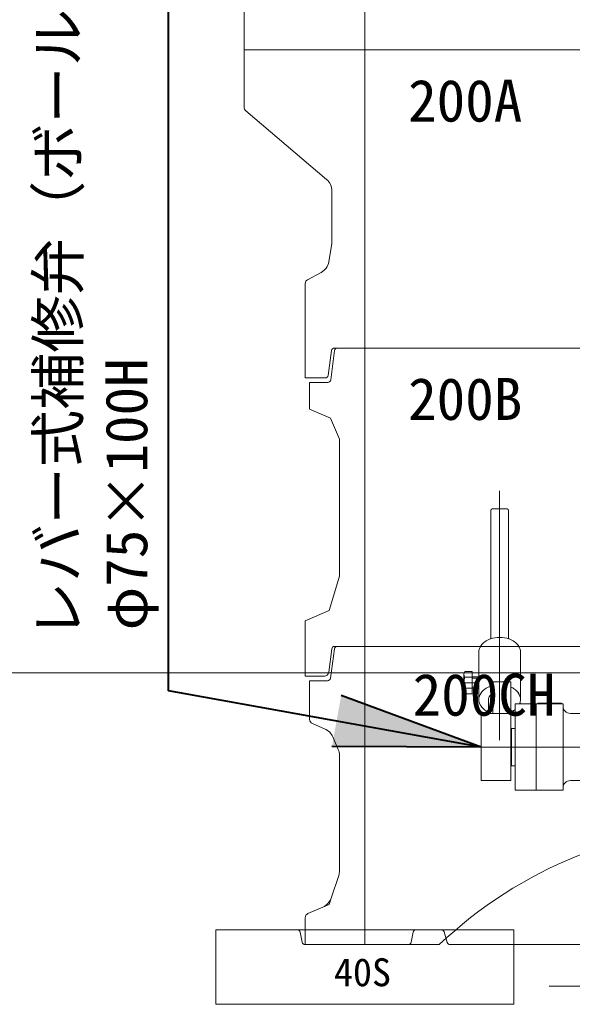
# Model space of a CAD drawing. Units: millimetres at full size, sheet at 1:20; details may follow other scales. Extents: x -5952 to 5966, y -3160 to 3160.
# Drawn here: x -1165 to -795, y 1790 to 2450 of the extents above; entities that cross this region are included whole.
import ezdxf
from ezdxf.enums import TextEntityAlignment as Align

# ---------------------------------------------------------------- set-up
doc = ezdxf.new("R2010")
doc.units = ezdxf.units.MM
doc.header["$LTSCALE"] = 20
for name, color, linetype, lineweight in [('0-5_TEMP01', 3, 'Continuous', 18), ('0-7_躯体', 7, 'Continuous', 9), ('0-C_寸法', 1, 'Continuous', 40), ('1-1_補修弁', 7, 'Continuous', 9)]:
    doc.layers.add(name, color=color, linetype=linetype, lineweight=lineweight)
doc.layers.add('0-D_注釈', color=1, linetype='Continuous')
doc.styles.add('ＭＳ ゴシック', font='')
doc.styles.get('ＭＳ ゴシック').set_extended_font_data('MS Gothic')

msp = doc.modelspace()

# ---------------------------------------------------------------- linework, layer by layer
at = {"layer": '0-5_TEMP01'}
for p, q in [((-1014.76, 2429.98), (-352.76, 2429.98)), ((-843.27, 1967.04), (-843.27, 2134.23)), ((-3243.76, 2012.18), (-111.07, 2012.18)), ((-868.63, 2005.62), (-857.27, 2005.62)), ((-871.27, 1962.48), (-608.77, 1962.48)), ((-833.76, 1829.98), (-533.76, 1829.98)), ((-810.12, 1802.18), (-568.51, 1802.18))]:
    msp.add_line(p, q, dxfattribs=at)
at = {"layer": '0-7_躯体'}
for p, q in [((-1014.76, 2479.98), (-1014.76, 2429.98)), ((-933.76, 2479.98), (-933.76, 2429.98)), ((-1014.76, 2429.98), (-683.76, 2429.98)), ((-1014.76, 2429.98), (-1014.76, 2391.39)), ((-933.76, 2429.98), (-933.76, 2229.98)), ((-1013.69, 2389.09), (-959.37, 2342.98)), ((-955.77, 2335.3), (-955.77, 2301.81)), ((-955.9, 2300.16), (-957.95, 2287.85)), ((-963.12, 2280.66), (-972.18, 2275.83)), ((-973.77, 2273.19), (-973.77, 2229.98)), ((-973.77, 2229.98), (-973.77, 2209.99)), ((-956.01, 2228.26), (-958.33, 2211.7)), ((-956.54, 2208.72), (-953.99, 2228.24)), ((-954.03, 2229.98), (-683.76, 2229.98)), ((-933.76, 2229.98), (-933.76, 2029.98)), ((-973.77, 2209.99), (-960.31, 2209.99)), ((-970.76, 2206.99), (-958.52, 2206.99)), ((-970.76, 2206.99), (-970.76, 2188.98)), ((-970.76, 2188.98), (-956.77, 2182.98)), ((-956.77, 2182.98), (-950.76, 2168.99)), ((-950.76, 2168.99), (-950.76, 2076.99)), ((-957.76, 2053.99), (-950.76, 2076.99)), ((-973.77, 2046.99), (-957.76, 2053.99)), ((-973.77, 2046.99), (-973.77, 2009.99)), ((-955.99, 2028.23), (-957.94, 2012.61)), ((-954.01, 2028.26), (-956.75, 2008.71)), ((-954, 2029.98), (-683.76, 2029.98)), ((-933.76, 2029.98), (-933.76, 1829.98)), ((-960.91, 2009.99), (-973.77, 2009.99)), ((-970.76, 2006.98), (-970.76, 1980.96)), ((-958.74, 2006.98), (-970.76, 2006.98)), ((-958.74, 2006.98), (-970.76, 2006.98)), ((-968.95, 1978.21), (-960.44, 1974.56)), ((-955.19, 1969.3), (-951.57, 1960.87)), ((-950.76, 1956.93), (-950.76, 1879.61)), ((-951.27, 1876.44), (-956.35, 1861.2)), ((-961.83, 1855.2), (-971.97, 1850.77)), ((-957.76, 1856.98), (-961.83, 1855.2)), ((-957.76, 1856.98), (-956.35, 1861.2)), ((-973.77, 1848.02), (-973.77, 1829.98)), ((-833.76, 1839.99), (-1033.76, 1839.99)), ((-1033.76, 1839.99), (-1033.76, 1789.99)), ((-977.08, 1838.37), (-975.73, 1831.59)), ((-902.68, 1831.59), (-901.32, 1838.37)), ((-878.43, 1831.41), (-880.58, 1838.56)), ((-833.76, 1839.99), (-833.76, 1789.99)), ((-883.76, 1829.98), (-973.77, 1829.98)), ((-973.77, 1829.98), (-904.64, 1829.98)), ((-876.51, 1829.98), (-833.76, 1829.98)), ((-833.76, 1789.99), (-1033.76, 1789.99))]:
    msp.add_line(p, q, dxfattribs=at)
for centre, radius, start, end in [((-1011.76, 2391.39), 3, 180, 230.195), ((-965.77, 2335.3), 10, 0, 50.194), ((-965.77, 2301.81), 10, 350.538, 0), ((-967.82, 2289.49), 10, 298.072, 350.538), ((-970.76, 2273.19), 3, 118.073, 180), ((-954.03, 2227.98), 2, 90, 172.001), ((-952.01, 2227.98), 2, 90, 172.569), ((-960.31, 2211.99), 2, 270, 352.001), ((-958.52, 2208.98), 2, 270, 352.569), ((-954, 2027.98), 2, 90, 172.876), ((-952.03, 2027.98), 2, 90, 172.001), ((-960.91, 2012.99), 3, 270, 352.874), ((-958.74, 2008.98), 2, 270, 352.001), ((-967.76, 1980.96), 3, 180, 246.801), ((-964.38, 1965.36), 10, 23.199, 66.802), ((-960.76, 1956.93), 10, 0, 23.199), ((-683.76, 1619.99), 290, 90, 133.603), ((-960.76, 1879.61), 10, 341.565, 0), ((-965.85, 1864.36), 10, 293.629, 341.565), ((-970.76, 1848.02), 3, 113.629, 180), ((-979.04, 1837.99), 2, 11.31, 90), ((-899.37, 1837.99), 2, 90, 168.691), ((-882.49, 1837.99), 2, 16.7, 90), ((-973.77, 1831.98), 2, 191.31, 270), ((-904.64, 1831.98), 2, 270, 348.691), ((-876.51, 1831.98), 2, 196.7, 270)]:
    msp.add_arc(centre, radius, start, end, dxfattribs=at)
at = {"layer": '0-C_寸法'}
for p, q in [((-1065.44, 2000.27), (-1065.44, 2480.22)), ((-855.77, 1962.48), (-1065.44, 2000.27)), ((-855.77, 1962.48), (-949.61, 1997.04)), ((-855.77, 1962.48), (-955.77, 1962.86))]:
    msp.add_line(p, q, dxfattribs=at)
msp.add_solid([(-955.77, 1962.86), (-949.61, 1997.04), (-855.77, 1962.48)], dxfattribs=at)
at = {"layer": '1-1_補修弁'}
for p, q in [((-849.27, 2121.14), (-849.27, 2035.07)), ((-838.27, 2122.14), (-848.27, 2122.14)), ((-837.27, 2121.14), (-837.27, 2035.07)), ((-857.27, 1994.3), (-857.27, 2026.12)), ((-829.27, 1994.3), (-829.27, 2026.12)), ((-867.27, 2011.23), (-867.27, 2000)), ((-866.69, 2009.37), (-861.77, 2009.37)), ((-866.68, 2013.12), (-861.77, 2013.12)), ((-861.77, 2013.12), (-861.77, 1998.11)), ((-857.27, 2009.62), (-861.77, 2009.62)), ((-861.77, 2008.62), (-857.27, 2008.62)), ((-866.69, 2001.87), (-861.77, 2001.87)), ((-861.77, 2002.62), (-857.27, 2002.62)), ((-861.77, 2001.61), (-857.27, 2001.61)), ((-847.77, 1984.99), (-847.77, 2006.15)), ((-835.77, 2006.15), (-847.77, 2006.15)), ((-835.77, 2006.15), (-835.77, 1939.99)), ((-861.77, 1998.11), (-866.68, 1998.11)), ((-850.77, 1994.3), (-850.77, 1987.38)), ((-809.77, 1996.99), (-809.77, 1987.48)), ((-800.77, 1991.49), (-832.77, 1991.49)), ((-832.77, 1962.48), (-832.77, 1991.49)), ((-818.77, 1991.49), (-818.77, 1933.49)), ((-817.77, 1991.98), (-817.77, 1991.49)), ((-801.77, 1991.98), (-817.77, 1991.98)), ((-801.77, 1991.49), (-801.77, 1991.98)), ((-800.77, 1991.49), (-800.77, 1962.48)), ((-835.77, 1984.99), (-855.77, 1984.99)), ((-855.77, 1984.99), (-855.77, 1939.99)), ((-795.77, 1984.99), (-739.4, 1984.99)), ((-835.77, 1974.48), (-835.27, 1974.98)), ((-835.27, 1974.98), (-835.27, 1949.98)), ((-835.27, 1974.98), (-832.77, 1974.98)), ((-832.77, 1933.49), (-832.77, 1962.48)), ((-800.77, 1962.48), (-800.77, 1933.49)), ((-835.27, 1949.98), (-835.77, 1950.49)), ((-835.27, 1949.98), (-832.77, 1949.98)), ((-855.77, 1939.99), (-835.77, 1939.99)), ((-795.77, 1939.99), (-743.77, 1939.99)), ((-800.77, 1933.49), (-832.77, 1933.49))]:
    msp.add_line(p, q, dxfattribs=at)
for centre, radius, start, end in [((-848.27, 2121.14), 1, 90, 180), ((-838.27, 2121.14), 1, 0, 90), ((-844.64, 2020.87), 14.93, 109.1437, 124.86799), ((-843.33, 2017.12), 18.91, 89.81123, 109.14223), ((-843.21, 2017.12), 18.91, 70.85777, 90.18877), ((-841.9, 2020.87), 14.93, 55.13202, 70.8563), ((-849.62, 2026.03), 7.64, 143.77014, 179.30664), ((-846.95, 2024.17), 10.9, 124.748, 144.15636), ((-839.58, 2024.17), 10.9, 35.84364, 55.252), ((-836.91, 2026.03), 7.64, 0.69336, 36.22986), ((-863.98, 2011.23), 3.29, 144.992, 214.565), ((-854.85, 2005.62), 12.42, 162.412, 197.588), ((-863.98, 2000), 3.29, 145.435, 215.008), ((-846.95, 1992.35), 10.9, 124.748, 144.15636), ((-844.64, 1989.06), 14.93, 109.1437, 124.86799), ((-845.85, 1993.93), 9.94, 101.14176, 111.74811), ((-839.49, 1993.3), 10.08, 52.60968, 68.33397), ((-839.58, 1992.35), 10.9, 35.84364, 55.252), ((-849.62, 1994.21), 7.64, 143.77014, 179.30664), ((-849.62, 1994.39), 7.64, 180.69336, 216.22986), ((-846.67, 1994.26), 4.09, 143.77013, 179.30664), ((-845.25, 1993.25), 5.84, 124.74801, 144.15638), ((-845.34, 1993.67), 5.45, 116.55799, 126.48115), ((-836.91, 1994.21), 7.64, 0.69336, 36.22986), ((-836.53, 1994.33), 7.25, 336.93242, 359.82312), ((-846.95, 1996.25), 10.9, 215.84364, 235.252), ((-846.34, 1996.48), 11.45, 233.33205, 249.05633), ((-846.67, 1987.33), 4.09, 143.77013, 179.30664), ((-846.67, 1987.43), 4.09, 180.69336, 216.22987), ((-845.25, 1986.34), 5.84, 124.74801, 144.15638), ((-845.34, 1986.75), 5.45, 116.55799, 126.48115), ((-841.58, 1998.99), 14.29, 293.98821, 305.06814), ((-834.39, 1989.28), 2.23, 297.27068, 316.67904), ((-795.77, 1989.99), 5, 180, 270), ((-849.89, 1985.05), 0.095, 205.74959, 225.15795), ((-795.77, 1934.99), 5, 90, 180)]:
    msp.add_arc(centre, radius, start, end, dxfattribs=at)

# ---------------------------------------------------------------- texts
at = {"layer": '0-C_寸法', "style": 'ＭＳ ゴシック'}
for s, p in [('レバー式補修弁（ボール）', (-1117.14, 2034.95)), ('φ75×100H', (-1071.26, 2040.81))]:
    msp.add_text(s, height=28.15, rotation=90, dxfattribs=at).set_placement(p, align=Align.BOTTOM_LEFT)
at = {"layer": '0-D_注釈', "style": 'ＭＳ ゴシック'}
for s, height, p in [('200A', 28.15, (-904.71, 2373.36)), ('200B', 28.15, (-904.71, 2173.36)), ('200CH', 28.15, (-901.64, 1975.05)), ('40S', 18.77, (-954.48, 1796.47))]:
    msp.add_text(s, height=height, dxfattribs=at).set_placement(p, align=Align.BOTTOM_LEFT)

doc.saveas('drawing.dxf')
